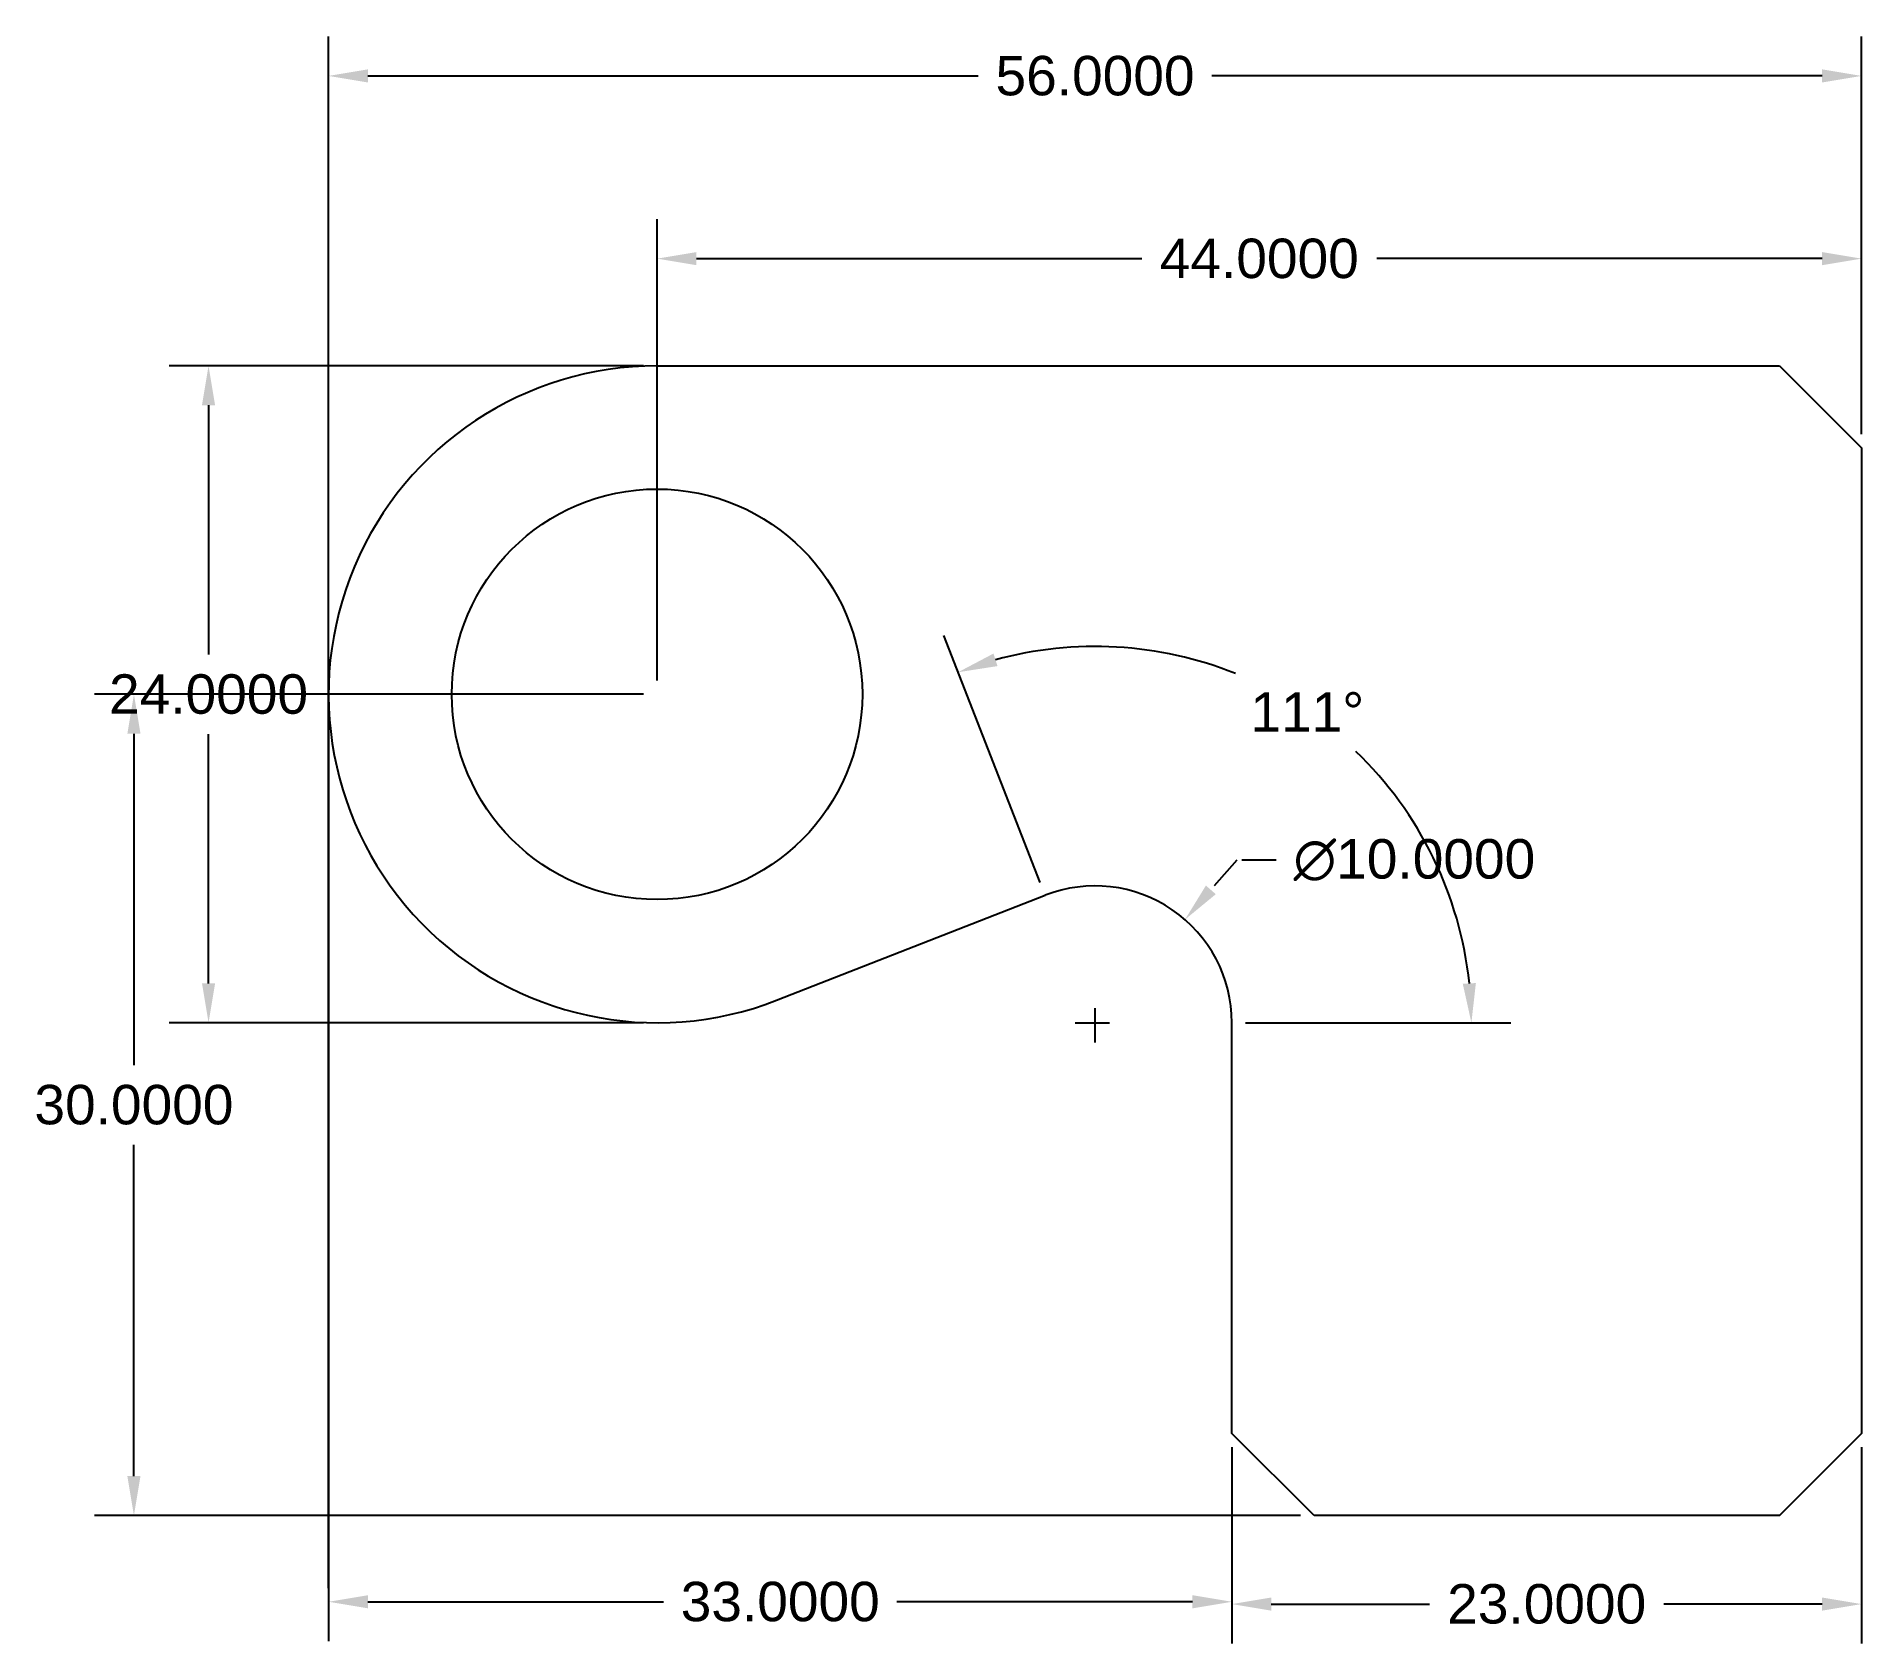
# Model space of a CAD drawing. Header units: inches. Extents: x -10.7 to 56, y -4.7 to 54.
import ezdxf

# ---------------------------------------------------------------- set-up
doc = ezdxf.new("R2010")
doc.units = ezdxf.units.IN
doc.header["$MEASUREMENT"] = 0
doc.linetypes.add('CENTER', pattern=[2, 1.25, -0.25, 0.25, -0.25])
doc.layers.get('Defpoints').update_dxf_attribs({"linetype": 'CENTER'})
doc.styles.get("Standard").update_dxf_attribs({"font": 'arial.ttf'})
doc.dimstyles.get("Standard").update_dxf_attribs({"dimscale": 8, "dimtxt": 0.18, "dimasz": 0.18, "dimexe": 0.18, "dimexo": 0.0625, "dimgap": 0.09, "dimtad": 0, "dimtih": 1, "dimtoh": 1, "dimdec": 4, "dimzin": 0, "dimdsep": 46, "dimtxsty": 'Standard', "dimcen": 0.09, "dimadec": 0, "dimazin": 0, "dimtfac": 1, "dimtdec": 4, "dimtofl": 0, "dimtmove": 0, "dimatfit": 3, "dimfxl": 1, "dimtolj": 1, "dimtzin": 0, "dimarcsym": 0})

# ---------------------------------------------------------------- blocks, each defined once
blk = doc.blocks.new('*D3')
at = {"layer": 'Defpoints', "color": 0, "lineweight": -2, "transparency": 16777216}
for p, q in [((33.177, 23.941), (32.231, 22.855)), ((34.617, 23.941), (33.177, 23.941)), ((28, 17.28), (28, 18.72)), ((27.28, 18), (28.72, 18))]:
    blk.add_line(p, q, dxfattribs=at)
at = {"layer": 'Defpoints', "color": 0, "transparency": 16777216}
for p in [(31.285, 21.769), (24.715, 14.231)]:
    blk.add_point(p, dxfattribs=at)
blk.add_solid([(32.05, 23.013), (32.412, 22.697), (31.285, 21.769)], dxfattribs=at)
at = {"layer": 'Defpoints', "color": 0, "transparency": 16777216, "insert": (39.666, 23.941), "char_height": 1.44, "attachment_point": 5}
blk.add_mtext('\\A1;∅10.0000', dxfattribs=at)
blk = doc.blocks.new('*D4')
at = {"color": 0, "lineweight": -2, "transparency": 16777216}
for p, q in [((25.998, 23.123), (22.472, 32.147)), ((33.5, 18), (43.189, 18))]:
    blk.add_line(p, q, dxfattribs=at)
for start, end in [(68.09407, 105.33807), (6.00371, 46.12561)]:
    blk.add_arc((28, 18), 13.749, start, end, dxfattribs=at)
at = {"color": 0, "transparency": 16777216}
for points in [[(24.439, 31.031), (24.288, 31.487), (22.996, 30.806)], [(41.913, 19.451), (41.434, 19.425), (41.749, 18)]]:
    blk.add_solid(points, dxfattribs=at)
at = {"layer": 'Defpoints', "color": 0, "transparency": 16777216}
for p in [(38.964, 26.296), (26.18, 22.657), (28, 18), (33, 18)]:
    blk.add_point(p, dxfattribs=at)
at = {"color": 0, "transparency": 16777216, "insert": (35.754, 29.354), "char_height": 1.44, "attachment_point": 5}
blk.add_mtext('\\A1;111°', dxfattribs=at)
blk = doc.blocks.new('*D5')
at = {"color": 0, "lineweight": -2, "transparency": 16777216}
for p, q in [((33, 2.5), (33, -4.677)), ((56, 2.5), (56, -4.677)), ((34.44, -3.237), (40.222, -3.237)), ((54.56, -3.237), (48.778, -3.237))]:
    blk.add_line(p, q, dxfattribs=at)
at = {"color": 0, "transparency": 16777216}
for points in [[(34.44, -2.997), (34.44, -3.477), (33, -3.237)], [(54.56, -2.997), (54.56, -3.477), (56, -3.237)]]:
    blk.add_solid(points, dxfattribs=at)
at = {"layer": 'Defpoints', "color": 0, "transparency": 16777216}
for p in [(33, 3), (56, 3), (56, -3.237)]:
    blk.add_point(p, dxfattribs=at)
at = {"color": 0, "transparency": 16777216, "insert": (44.5, -3.237), "char_height": 1.44, "attachment_point": 5}
blk.add_mtext('\\A1;23.0000', dxfattribs=at)
blk = doc.blocks.new('*D6')
at = {"color": 0, "lineweight": -2, "transparency": 16777216}
for p, q in [((0, 29.5), (0, -4.593)), ((33, 2.5), (33, -4.593)), ((1.44, -3.153), (12.235, -3.153)), ((31.56, -3.153), (20.765, -3.153))]:
    blk.add_line(p, q, dxfattribs=at)
at = {"color": 0, "transparency": 16777216}
for points in [[(1.44, -2.913), (1.44, -3.393), (0, -3.153)], [(31.56, -2.913), (31.56, -3.393), (33, -3.153)]]:
    blk.add_solid(points, dxfattribs=at)
at = {"layer": 'Defpoints', "color": 0, "transparency": 16777216}
for p in [(0, 30), (33, 3), (33, -3.153)]:
    blk.add_point(p, dxfattribs=at)
at = {"color": 0, "transparency": 16777216, "insert": (16.5, -3.153), "char_height": 1.44, "attachment_point": 5}
blk.add_mtext('\\A1;33.0000', dxfattribs=at)
blk = doc.blocks.new('*D7')
at = {"color": 0, "lineweight": -2, "transparency": 16777216}
for p, q in [((12, 30.5), (12, 47.356)), ((56, 39.5), (56, 47.356)), ((13.44, 45.916), (29.705, 45.916)), ((54.56, 45.916), (38.295, 45.916))]:
    blk.add_line(p, q, dxfattribs=at)
at = {"color": 0, "transparency": 16777216}
for points in [[(13.44, 46.156), (13.44, 45.676), (12, 45.916)], [(54.56, 46.156), (54.56, 45.676), (56, 45.916)]]:
    blk.add_solid(points, dxfattribs=at)
at = {"layer": 'Defpoints', "color": 0, "transparency": 16777216}
for p in [(56, 45.916), (56, 39), (12, 30)]:
    blk.add_point(p, dxfattribs=at)
at = {"color": 0, "transparency": 16777216, "insert": (34, 45.916), "char_height": 1.44, "attachment_point": 5}
blk.add_mtext('\\A1;44.0000', dxfattribs=at)
blk = doc.blocks.new('*D9')
at = {"color": 0, "lineweight": -2, "transparency": 16777216}
for p, q in [((11.5, 42), (-5.825, 42)), ((-4.385, 40.56), (-4.385, 31.455)), ((-4.385, 19.44), (-4.385, 28.545)), ((11.5, 18), (-5.825, 18))]:
    blk.add_line(p, q, dxfattribs=at)
at = {"color": 0, "transparency": 16777216}
for points in [[(-4.625, 40.56), (-4.145, 40.56), (-4.385, 42)], [(-4.625, 19.44), (-4.145, 19.44), (-4.385, 18)]]:
    blk.add_solid(points, dxfattribs=at)
at = {"layer": 'Defpoints', "color": 0, "transparency": 16777216}
for p in [(-4.385, 42), (12, 42), (12, 18)]:
    blk.add_point(p, dxfattribs=at)
at = {"color": 0, "transparency": 16777216, "insert": (-4.385, 30), "char_height": 1.44, "attachment_point": 5}
blk.add_mtext('\\A1;24.0000', dxfattribs=at)
blk = doc.blocks.new('*D10')
at = {"color": 0, "lineweight": -2, "transparency": 16777216}
for p, q in [((11.5, 30), (-8.551, 30)), ((-7.111, 28.56), (-7.111, 16.456)), ((-7.111, 1.44), (-7.111, 13.544)), ((35.5, 0), (-8.551, 0))]:
    blk.add_line(p, q, dxfattribs=at)
at = {"color": 0, "transparency": 16777216}
for points in [[(-7.351, 28.56), (-6.871, 28.56), (-7.111, 30)], [(-7.351, 1.44), (-6.871, 1.44), (-7.111, 0)]]:
    blk.add_solid(points, dxfattribs=at)
at = {"layer": 'Defpoints', "color": 0, "transparency": 16777216}
for p in [(-7.111, 30), (12, 30), (36, 0)]:
    blk.add_point(p, dxfattribs=at)
at = {"color": 0, "transparency": 16777216, "insert": (-7.111, 15), "char_height": 1.44, "attachment_point": 5}
blk.add_mtext('\\A1;30.0000', dxfattribs=at)
blk = doc.blocks.new('*D12')
at = {"color": 0, "lineweight": -2, "transparency": 16777216}
for p, q in [((0, -2.653), (0, 54.032)), ((56, 39.5), (56, 54.032)), ((1.44, 52.592), (23.734, 52.592)), ((54.56, 52.592), (32.266, 52.592))]:
    blk.add_line(p, q, dxfattribs=at)
at = {"color": 0, "transparency": 16777216}
for points in [[(1.44, 52.832), (1.44, 52.352), (0, 52.592)], [(54.56, 52.832), (54.56, 52.352), (56, 52.592)]]:
    blk.add_solid(points, dxfattribs=at)
at = {"layer": 'Defpoints', "color": 0, "transparency": 16777216}
for p in [(56, 52.592), (56, 39), (0, -3.153)]:
    blk.add_point(p, dxfattribs=at)
at = {"color": 0, "transparency": 16777216, "insert": (28, 52.592), "char_height": 1.44, "attachment_point": 5}
blk.add_mtext('\\A1;56.0000', dxfattribs=at)

msp = doc.modelspace()

# ---------------------------------------------------------------- linework, layer by layer
for p, q in [((12, 42), (53, 42)), ((16.36716, 18.82289), (26.18035, 22.65713))]:
    msp.add_line(p, q)
for points in [[(53, 42), (56, 39), (56, 3), (53, 0), (36, 0)], [(36, 0), (33, 3), (33, 18)]]:
    msp.add_lwpolyline(points)
msp.add_circle((12, 30), 7.5)
for centre, radius, start, end in [((12, 30), 12, 90, 291.3417717), ((28, 18), 5, 0, 111.3417717)]:
    msp.add_arc(centre, radius, start, end)

# ---------------------------------------------------------------- dimensions: what is measured, and where the dimension line sits
for base, p1, p2, picture, middle in [((56, 52.59159), (0, -3.15257), (56, 39), '*D12', (28, 52.59159)), ((56, 45.9159), (12, 30), (56, 39), '*D7', (34, 45.9159)), ((33, -3.15257), (0, 30), (33, 3), '*D6', (16.5, -3.15257)), ((56, -3.23739), (33, 3), (56, 3), '*D5', (44.5, -3.23739))]:
    dim = msp.add_linear_dim(base=base, p1=p1, p2=p2, dimstyle='Standard')
    dim.commit()
    dim.dimension.update_dxf_attribs({"geometry": picture, "text_midpoint": middle})
for base, p1, p2, picture, middle in [((-4.38514, 42), (12, 18), (12, 42), '*D9', (-4.38514, 30)), ((-7.11138, 30), (36, 0), (12, 30), '*D10', (-7.11138, 15))]:
    dim = msp.add_linear_dim(base=base, p1=p1, p2=p2, angle=90, dimstyle='Standard')
    dim.commit()
    dim.dimension.update_dxf_attribs({"geometry": picture, "text_midpoint": middle})
dim = msp.add_angular_dim_3p(base=(38.9638, 26.29604), center=(28, 18), p1=(33, 18), p2=(26.18035, 22.65713), dimstyle='Standard')
dim.commit()
dim.dimension.update_dxf_attribs({"geometry": '*D4', "text_midpoint": (35.75357, 29.35391)})
at = {"layer": 'Defpoints'}
dim = msp.add_diameter_dim_2p(p1=(24.715, 14.23055), p2=(31.285, 21.76945), dimstyle='Standard', dxfattribs=at)
dim.commit()
dim.dimension.update_dxf_attribs({"geometry": '*D3', "text_midpoint": (39.66649, 23.94066)})

doc.saveas('drawing.dxf')
